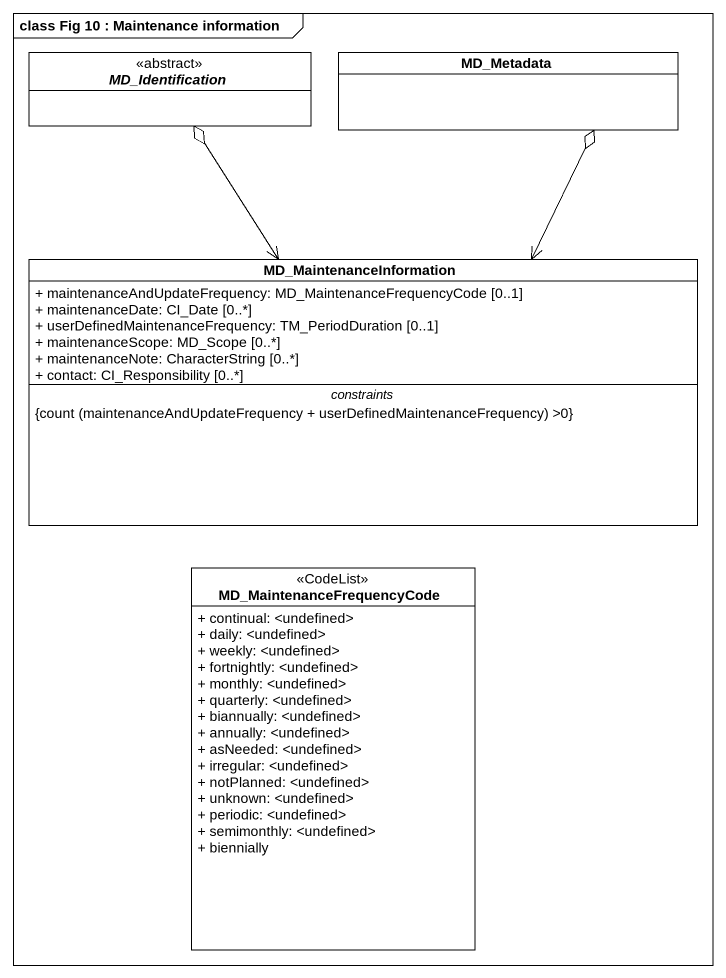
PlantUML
@startuml
mainframe class Fig 10 : Maintenance information
hide circle
hide empty members
skinparam classAttributeIconSize 0
abstract class MD_Identification <<abstract>> #FFFFFF
class MD_Metadata #FFFFFF
class MD_MaintenanceInformation #FFFFFF {
  + maintenanceAndUpdateFrequency: MD_MaintenanceFrequencyCode [0..1]
  + maintenanceDate: CI_Date [0..*]
  + userDefinedMaintenanceFrequency: TM_PeriodDuration [0..1]
  + maintenanceScope: MD_Scope [0..*]
  + maintenanceNote: CharacterString [0..*]
  + contact: CI_Responsibility [0..*]
  -- constraints --
  {field} {count (maintenanceAndUpdateFrequency + userDefinedMaintenanceFrequency) >0}
}
class MD_MaintenanceFrequencyCode <<CodeList>> #FFFFFF {
  + continual: <undefined>
  + daily: <undefined>
  + weekly: <undefined>
  + fortnightly: <undefined>
  + monthly: <undefined>
  + quarterly: <undefined>
  + biannually: <undefined>
  + annually: <undefined>
  + asNeeded: <undefined>
  + irregular: <undefined>
  + notPlanned: <undefined>
  + unknown: <undefined>
  + periodic: <undefined>
  + semimonthly: <undefined>
  + biennially
}
MD_Identification o--> MD_MaintenanceInformation
MD_MaintenanceInformation <-up-o MD_Metadata
@enduml
